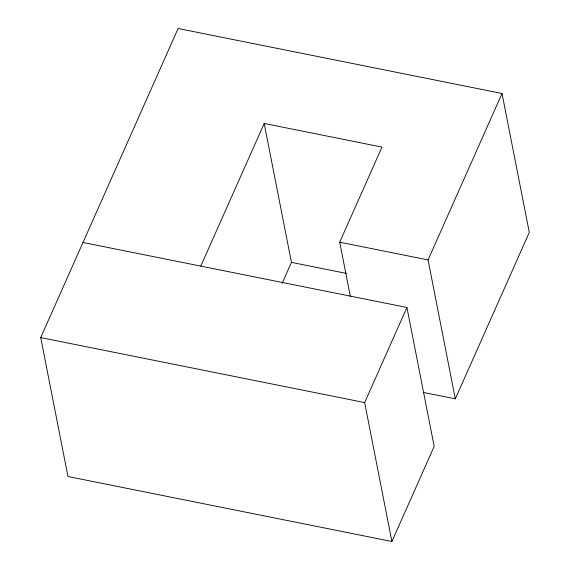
<?xml version="1.0" encoding="UTF-8"?>
<svg xmlns="http://www.w3.org/2000/svg" width="570" height="570" viewBox="0 0 570 570"><rect width="100%" height="100%" fill="white"/><g stroke="black" fill="none" stroke-linecap="round" stroke-linejoin="round"><path stroke-width="0.85" d="M82.985 242.485L406.923 307.472L434.176 446.396L391.904 541.5L67.973 476.513L40.712 337.59L178.097 28.5L502.028 93.487L529.288 232.41L455.309 398.843L423.268 392.416M200.783 266.119L264.188 123.462L381.978 147.096L339.713 242.2L350.336 296.371M282.129 283.34L291.441 262.378L264.188 123.462M391.904 541.5L364.65 402.577L406.923 307.472M455.309 398.843L428.056 259.92L502.028 93.487M339.713 242.2L428.056 259.92M291.441 262.378L346.41 273.408M40.712 337.59L364.65 402.577"/></g></svg>
